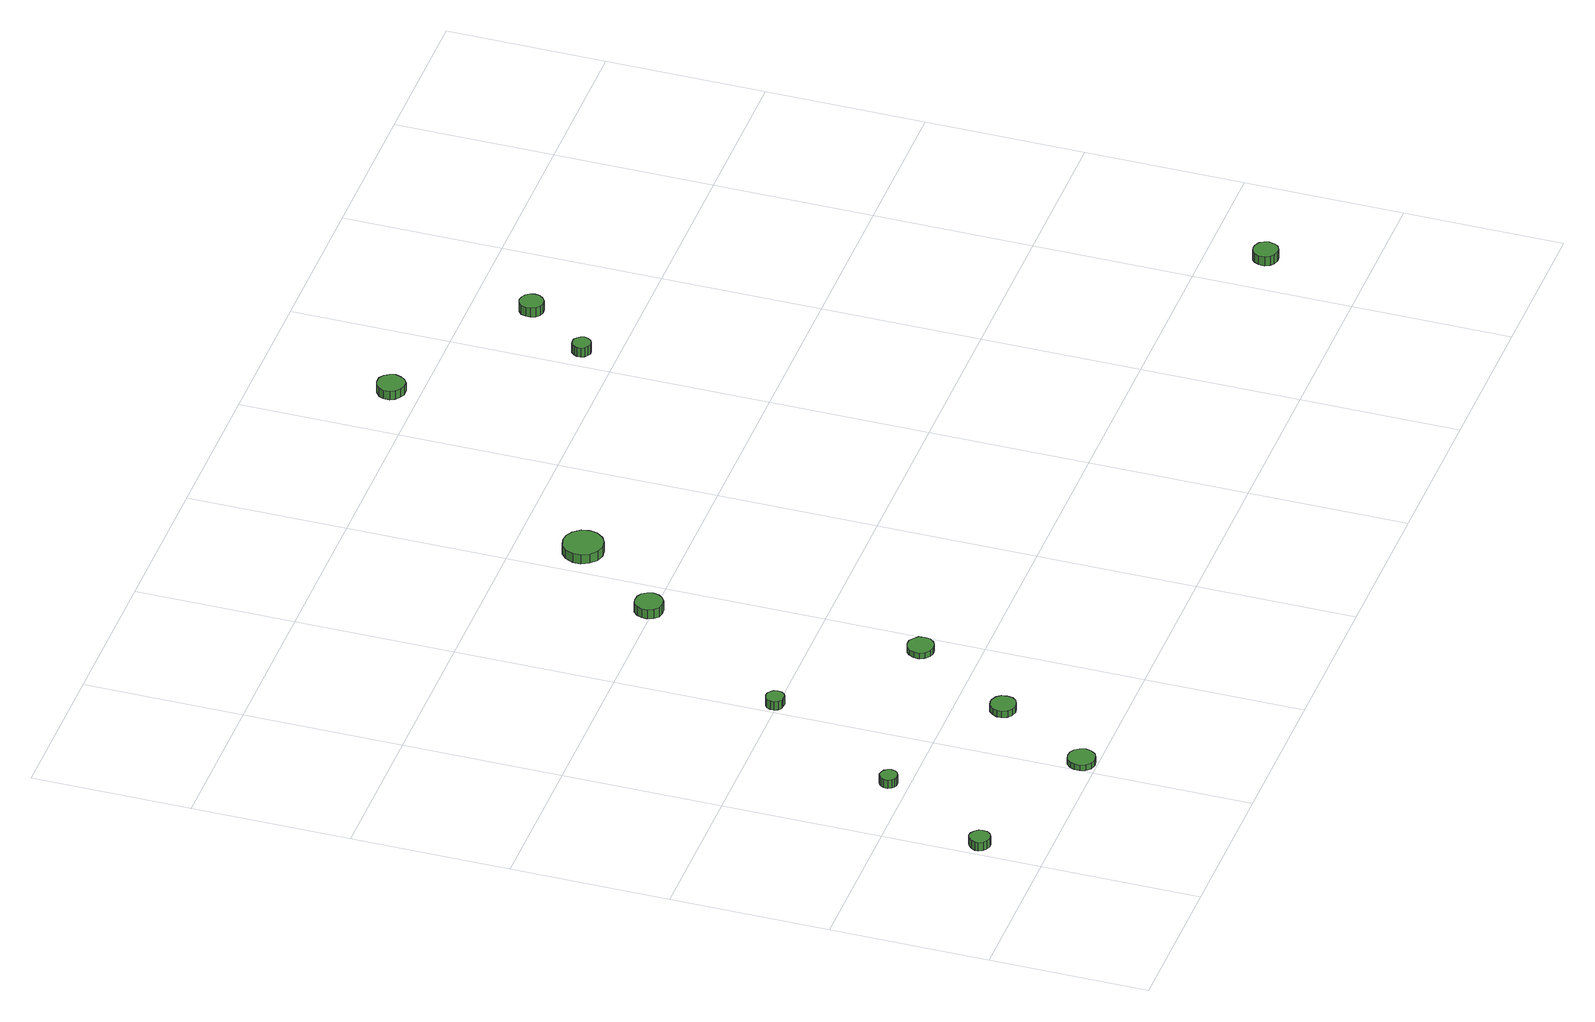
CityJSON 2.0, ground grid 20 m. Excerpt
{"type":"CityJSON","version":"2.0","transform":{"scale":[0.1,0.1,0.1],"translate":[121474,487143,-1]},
"CityObjects":{
"tree1":{"type":"SolitaryVegetationObject","attributes":{"function":"something"},"geometry":[{"type":"MultiSurface","lod":"1","boundaries":[[[0,1,2,3,4,5,6,7,8,9,10,11,12,13,14]],[[15,16,17,18,19,20,21,22,23,24,25,26,27,28,29]],[[0,29,28,1]],[[1,28,27,2]],[[2,27,26,3]],[[3,26,25,4]],[[4,25,24,5]],[[5,24,23,6]],[[6,23,22,7]],[[7,22,21,8]],[[8,21,20,9]],[[9,20,19,10]],[[10,19,18,11]],[[11,18,17,12]],[[12,17,16,13]],[[13,16,15,14]],[[14,15,29,0]]]}]},
"tree2":{"type":"SolitaryVegetationObject","attributes":{"function":"something"},"geometry":[{"type":"MultiSurface","lod":"1","boundaries":[[[30,31,32,33,34,35,36,37,38,39,40,41,42,43,44]],[[45,46,47,48,49,50,51,52,53,54,55,56,57,58,59]],[[30,59,58,31]],[[31,58,57,32]],[[32,57,56,33]],[[33,56,55,34]],[[34,55,54,35]],[[35,54,53,36]],[[36,53,52,37]],[[37,52,51,38]],[[38,51,50,39]],[[39,50,49,40]],[[40,49,48,41]],[[41,48,47,42]],[[42,47,46,43]],[[43,46,45,44]],[[44,45,59,30]]]}]},
"tree3":{"type":"SolitaryVegetationObject","attributes":{"function":"something"},"geometry":[{"type":"MultiSurface","lod":"1","boundaries":[[[60,61,62,63,64,65,66,67,68,69,70,71,72,73,74]],[[75,76,77,78,79,80,81,82,83,84,85,86,87,88,89]],[[60,89,88,61]],[[61,88,87,62]],[[62,87,86,63]],[[63,86,85,64]],[[64,85,84,65]],[[65,84,83,66]],[[66,83,82,67]],[[67,82,81,68]],[[68,81,80,69]],[[69,80,79,70]],[[70,79,78,71]],[[71,78,77,72]],[[72,77,76,73]],[[73,76,75,74]],[[74,75,89,60]]]}]},
"tree4":{"type":"SolitaryVegetationObject","attributes":{"function":"something"},"geometry":[{"type":"MultiSurface","lod":"1","boundaries":[[[90,91,92,93,94,95,96,97,98,99,100,101,102,103,104]],[[105,106,107,108,109,110,111,112,113,114,115,116,117,118,119]],[[90,119,118,91]],[[91,118,117,92]],[[92,117,116,93]],[[93,116,115,94]],[[94,115,114,95]],[[95,114,113,96]],[[96,113,112,97]],[[97,112,111,98]],[[98,111,110,99]],[[99,110,109,100]],[[100,109,108,101]],[[101,108,107,102]],[[102,107,106,103]],[[103,106,105,104]],[[104,105,119,90]]]}]},
"tree5":{"type":"SolitaryVegetationObject","attributes":{"function":"something"},"geometry":[{"type":"MultiSurface","lod":"1","boundaries":[[[120,121,122,123,124,125,126,127,128,129,130,131,132,133,134]],[[135,136,137,138,139,140,141,142,143,144,145,146,147,148,149]],[[120,149,148,121]],[[121,148,147,122]],[[122,147,146,123]],[[123,146,145,124]],[[124,145,144,125]],[[125,144,143,126]],[[126,143,142,127]],[[127,142,141,128]],[[128,141,140,129]],[[129,140,139,130]],[[130,139,138,131]],[[131,138,137,132]],[[132,137,136,133]],[[133,136,135,134]],[[134,135,149,120]]]}]},
"tree6":{"type":"SolitaryVegetationObject","attributes":{"function":"something"},"geometry":[{"type":"MultiSurface","lod":"1","boundaries":[[[150,151,152,153,154,155,156,157,158,159,160,161,162,163,164]],[[165,166,167,168,169,170,171,172,173,174,175,176,177,178,179]],[[150,179,178,151]],[[151,178,177,152]],[[152,177,176,153]],[[153,176,175,154]],[[154,175,174,155]],[[155,174,173,156]],[[156,173,172,157]],[[157,172,171,158]],[[158,171,170,159]],[[159,170,169,160]],[[160,169,168,161]],[[161,168,167,162]],[[162,167,166,163]],[[163,166,165,164]],[[164,165,179,150]]]}]},
"tree7":{"type":"SolitaryVegetationObject","attributes":{"function":"something"},"geometry":[{"type":"MultiSurface","lod":"1","boundaries":[[[180,181,182,183,184,185,186,187,188,189,190,191,192,193,194]],[[195,196,197,198,199,200,201,202,203,204,205,206,207,208,209]],[[180,209,208,181]],[[181,208,207,182]],[[182,207,206,183]],[[183,206,205,184]],[[184,205,204,185]],[[185,204,203,186]],[[186,203,202,187]],[[187,202,201,188]],[[188,201,200,189]],[[189,200,199,190]],[[190,199,198,191]],[[191,198,197,192]],[[192,197,196,193]],[[193,196,195,194]],[[194,195,209,180]]]}]},
"tree8":{"type":"SolitaryVegetationObject","attributes":{"function":"something"},"geometry":[{"type":"MultiSurface","lod":"1","boundaries":[[[210,211,212,213,214,215,216,217,218,219,220,221,222,223,224]],[[225,226,227,228,229,230,231,232,233,234,235,236,237,238,239]],[[210,239,238,211]],[[211,238,237,212]],[[212,237,236,213]],[[213,236,235,214]],[[214,235,234,215]],[[215,234,233,216]],[[216,233,232,217]],[[217,232,231,218]],[[218,231,230,219]],[[219,230,229,220]],[[220,229,228,221]],[[221,228,227,222]],[[222,227,226,223]],[[223,226,225,224]],[[224,225,239,210]]]}]},
"tree9":{"type":"SolitaryVegetationObject","attributes":{"function":"something"},"geometry":[{"type":"MultiSurface","lod":"1","boundaries":[[[240,241,242,243,244,245,246,247,248,249,250,251,252,253,254]],[[255,256,257,258,259,260,261,262,263,264,265,266,267,268,269]],[[240,269,268,241]],[[241,268,267,242]],[[242,267,266,243]],[[243,266,265,244]],[[244,265,264,245]],[[245,264,263,246]],[[246,263,262,247]],[[247,262,261,248]],[[248,261,260,249]],[[249,260,259,250]],[[250,259,258,251]],[[251,258,257,252]],[[252,257,256,253]],[[253,256,255,254]],[[254,255,269,240]]]}]},
"tree10":{"type":"SolitaryVegetationObject","attributes":{"function":"something"},"geometry":[{"type":"MultiSurface","lod":"1","boundaries":[[[270,271,272,273,274,275,276,277,278,279,280,281,282,283,284]],[[285,286,287,288,289,290,291,292,293,294,295,296,297,298,299]],[[270,299,298,271]],[[271,298,297,272]],[[272,297,296,273]],[[273,296,295,274]],[[274,295,294,275]],[[275,294,293,276]],[[276,293,292,277]],[[277,292,291,278]],[[278,291,290,279]],[[279,290,289,280]],[[280,289,288,281]],[[281,288,287,282]],[[282,287,286,283]],[[283,286,285,284]],[[284,285,299,270]]]}]},
"tree11":{"type":"SolitaryVegetationObject","attributes":{"function":"something"},"geometry":[{"type":"MultiSurface","lod":"1","boundaries":[[[300,301,302,303,304,305,306,307,308,309,310,311,312,313,314]],[[315,316,317,318,319,320,321,322,323,324,325,326,327,328,329]],[[300,329,328,301]],[[301,328,327,302]],[[302,327,326,303]],[[303,326,325,304]],[[304,325,324,305]],[[305,324,323,306]],[[306,323,322,307]],[[307,322,321,308]],[[308,321,320,309]],[[309,320,319,310]],[[310,319,318,311]],[[311,318,317,312]],[[312,317,316,313]],[[313,316,315,314]],[[314,315,329,300]]]}]},
"tree12":{"type":"SolitaryVegetationObject","attributes":{"function":"something"},"geometry":[{"type":"MultiSurface","lod":"1","boundaries":[[[330,331,332,333,334,335,336,337,338,339,340,341,342,343,344]],[[345,346,347,348,349,350,351,352,353,354,355,356,357,358,359]],[[330,359,358,331]],[[331,358,357,332]],[[332,357,356,333]],[[333,356,355,334]],[[334,355,354,335]],[[335,354,353,336]],[[336,353,352,337]],[[337,352,351,338]],[[338,351,350,339]],[[339,350,349,340]],[[340,349,348,341]],[[341,348,347,342]],[[342,347,346,343]],[[343,346,345,344]],[[344,345,359,330]]]}]}
},
"vertices":[
[34,84,18],[33,89,18],[30,93,18],[25,96,18],[20,97,18],[15,95,18],[11,91,18],[8,86,18],[8,81,18],[11,76,18],[15,73,18],[20,71,18],[25,71,18],[30,74,18],[33,78,18],[33,78,6],[30,74,6],[25,71,6],[20,71,6],[15,73,6],[11,76,6],[8,81,6],[8,86,6],[11,91,6],[15,95,6],[20,97,6],[25,96,6],[30,93,6],[33,89,6],[34,84,6],
[118,226,18],[117,230,18],[114,234,18],[110,236,18],[105,237,18],[101,235,18],[98,232,18],[96,228,18],[96,223,18],[98,219,18],[101,216,18],[105,215,18],[110,215,18],[114,217,18],[117,221,18],[117,221,6],[114,217,6],[110,215,6],[105,215,6],[101,216,6],[98,219,6],[96,223,6],[96,228,6],[98,232,6],[101,235,6],[105,237,6],[110,236,6],[114,234,6],[117,230,6],[118,226,6],
[235,20,14],[233,27,14],[229,33,14],[223,36,14],[216,37,14],[209,35,14],[204,30,14],[201,24,14],[201,17,14],[204,10,14],[209,5,14],[216,3,14],[223,4,14],[229,7,14],[233,13,14],[233,13,6],[229,7,6],[223,4,6],[216,3,6],[209,5,6],[204,10,6],[201,17,6],[201,24,6],[204,30,6],[209,35,6],[216,37,6],[223,36,6],[229,33,6],[233,27,6],[235,20,6],
[307,142,15],[306,149,15],[302,154,15],[296,157,15],[290,158,15],[283,156,15],[278,151,15],[275,145,15],[275,139,15],[278,132,15],[283,128,15],[290,126,15],[296,127,15],[302,130,15],[306,135,15],[306,135,6],[302,130,6],[296,127,6],[290,126,6],[283,128,6],[278,132,6],[275,139,6],[275,145,6],[278,151,6],[283,156,6],[290,158,6],[296,157,6],[302,154,6],[306,149,6],[307,142,6],
[229,404,18],[228,409,18],[225,412,18],[221,415,18],[216,415,18],[212,414,18],[208,411,18],[206,406,18],[206,402,18],[208,397,18],[212,394,18],[216,393,18],[221,393,18],[225,395,18],[228,399,18],[228,399,6],[225,395,6],[221,393,6],[216,393,6],[212,394,6],[208,397,6],[206,402,6],[206,406,6],[208,411,6],[212,414,6],[216,415,6],[221,415,6],[225,412,6],[228,409,6],[229,404,6],
[392,273,14],[391,280,14],[386,285,14],[380,289,14],[373,289,14],[367,287,14],[362,283,14],[359,276,14],[359,269,14],[362,263,14],[367,258,14],[373,256,14],[380,257,14],[386,260,14],[391,266,14],[391,266,6],[386,260,6],[380,257,6],[373,256,6],[367,258,6],[362,263,6],[359,269,6],[359,276,6],[362,283,6],[367,287,6],[373,289,6],[380,289,6],[386,285,6],[391,280,6],[392,273,6],
[370,606,20],[368,613,20],[364,619,20],[358,622,20],[350,623,20],[343,621,20],[338,616,20],[335,609,20],[335,602,20],[338,595,20],[343,590,20],[350,588,20],[358,589,20],[364,593,20],[368,598,20],[368,598,7],[364,593,7],[358,589,7],[350,588,7],[343,590,7],[338,595,7],[335,602,7],[335,609,7],[338,616,7],[343,621,7],[350,623,7],[358,622,7],[364,619,7],[368,613,7],[370,606,7],
[461,715,25],[459,725,25],[452,734,25],[443,739,25],[433,740,25],[423,737,25],[415,730,25],[410,720,25],[410,710,25],[415,700,25],[423,693,25],[433,690,25],[443,691,25],[452,696,25],[459,705,25],[459,705,12],[452,696,12],[443,691,12],[433,690,12],[423,693,12],[415,700,12],[410,710,12],[410,720,12],[415,730,12],[423,737,12],[433,740,12],[443,739,12],[452,734,12],[459,725,12],[461,715,12],
[697,1035,21],[695,1042,21],[691,1048,21],[685,1052,21],[677,1052,21],[671,1050,21],[665,1045,21],[662,1039,21],[662,1031,21],[665,1025,21],[671,1020,21],[677,1018,21],[685,1018,21],[691,1022,21],[695,1028,21],[695,1028,9],[691,1022,9],[685,1018,9],[677,1018,9],[671,1020,9],[665,1025,9],[662,1031,9],[662,1039,9],[665,1045,9],[671,1050,9],[677,1052,9],[685,1052,9],[691,1048,9],[695,1042,9],[697,1035,9],
[834,843,25],[833,847,25],[830,851,25],[826,854,25],[821,854,25],[817,853,25],[813,849,25],[811,845,25],[811,840,25],[813,836,25],[817,833,25],[821,831,25],[826,832,25],[830,834,25],[833,838,25],[833,838,12],[830,834,12],[826,832,12],[821,831,12],[817,833,12],[813,836,12],[811,840,12],[811,845,12],[813,849,12],[817,853,12],[821,854,12],[826,854,12],[830,851,12],[833,847,12],[834,843,12],
[907,928,19],[906,934,19],[902,939,19],[897,942,19],[891,943,19],[885,941,19],[880,937,19],[878,931,19],[878,925,19],[880,919,19],[885,915,19],[891,913,19],[897,914,19],[902,917,19],[906,922,19],[906,922,6],[902,917,6],[897,914,6],[891,913,6],[885,915,6],[880,919,6],[878,925,6],[878,931,6],[880,937,6],[885,941,6],[891,943,6],[897,942,6],[902,939,6],[906,934,6],[907,928,6],
[1272,127,24],[1270,133,24],[1267,138,24],[1261,141,24],[1255,142,24],[1248,140,24],[1244,136,24],[1241,130,24],[1241,123,24],[1244,117,24],[1248,113,24],[1255,111,24],[1261,112,24],[1267,115,24],[1270,120,24],[1270,120,11],[1267,115,11],[1261,112,11],[1255,111,11],[1248,113,11],[1244,117,11],[1241,123,11],[1241,130,11],[1244,136,11],[1248,140,11],[1255,142,11],[1261,141,11],[1267,138,11],[1270,133,11],[1272,127,11]
]}
